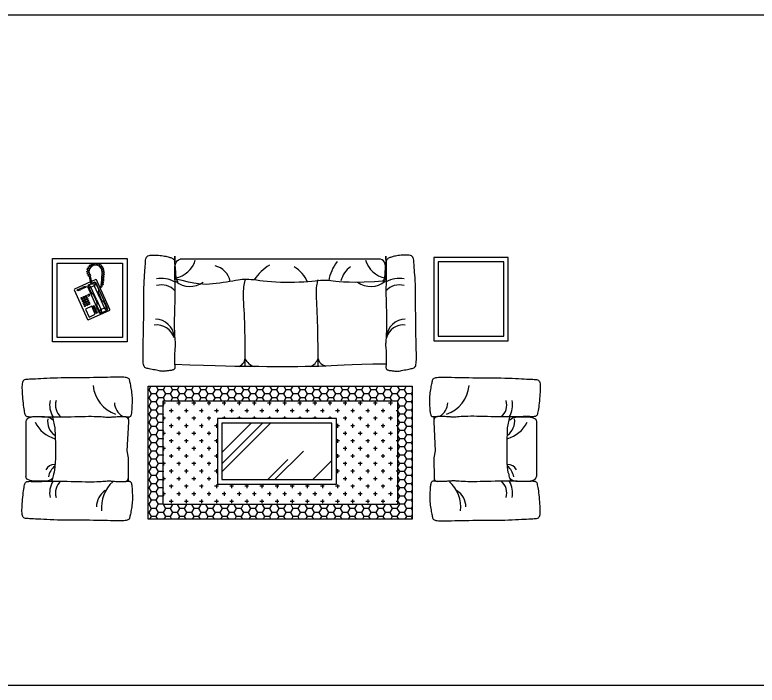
# Model space of a CAD drawing. Header units: millimetres. Extents: x -30782 to 40110, y 35885 to 73818.
# Drawn here: x -16086 to -11101, y 45369 to 49873 of the extents above; entities that cross this region are included whole.
import ezdxf

# ---------------------------------------------------------------- set-up
doc = ezdxf.new("R2010")
doc.units = ezdxf.units.MM
doc.layers.add('www.cad-blocks.net', color=7, linetype='Continuous')

# ---------------------------------------------------------------- blocks, each defined once
blk = doc.blocks.new('A$C4DD51E06')
h = blk.add_hatch()
h.set_pattern_fill('HONEY', color=256, scale=10, style=0)
h.set_pattern_definition([(0, (3756.55, 7803.423), (47.625, 27.4963), [31.75, -63.5]), (120, (3756.55, 7803.423), (-47.62499, 27.49631), [31.75, -63.5]), (60, (3756.55, 7803.423), (6e-06, 54.99261), [-63.5, 31.75])])
h.paths.add_polyline_path([(2633, 1775.1), (859.6, 1775.1), (859.6, 880.2), (2633, 880.2)])
h.paths.add_polyline_path([(2533, 980.2), (959.6, 980.2), (959.6, 1675.1), (2533, 1675.1)], flags=16)
h = blk.add_hatch()
h.set_pattern_fill('CROSS,_O', color=256, scale=8)
h.set_pattern_definition([(0, (3695.71, 7803.423), (50.8, 50.8), [25.4, -76.2]), (90, (3708.41, 7790.723), (-50.8, 50.8), [25.4, -76.2])])
h.paths.add_polyline_path([(2533, 1675.1), (959.6, 1675.1), (959.6, 980.2), (2533, 980.2)])
h.paths.add_polyline_path([(2168.9, 1099), (1368.9, 1099), (1368.9, 1539), (2168.9, 1539)], flags=16)
h.paths.add_polyline_path([(2138.9, 1129), (1398.9, 1129), (1398.9, 1509), (2138.9, 1509)], flags=0)
h = blk.add_hatch()
h.set_pattern_fill('AR-RROOF,_O', color=256, scale=15, angle=45)
h.set_pattern_definition([(45, (3695.7, 7803.42), (323.29, 862.105), [5715, -762, 1905, -381]), (45, (3919.3, 8296.44), (-627.72, 88.905), [1143, -125.73, 2286, -285.75]), (45, (3601.42, 8167.12), (1220.417, 1581.423), [3048, -533.4, 1524, -381])])
h.paths.add_polyline_path([(2138.9, 1509), (1398.9, 1509), (1398.9, 1129), (2138.9, 1129)])
for p, q in [((24.9, 1119.3), (24.9, 1487.2)), ((3456.1, 1119.3), (3456.1, 1487.2)), ((1036.4, 7.6, 905.1), (1036.7, 167.3, 905.1)), ((1036.7, 167.3, 905.1), (1037.2, 151.4, 905.1)), ((1037.2, 151.4, 905.1), (1038.6, 74.5, 905.1)), ((1044.2, 157.4, 905.1), (1040.1, 83.1, 905.1)), ((1050.2, 168.4, 905.1), (1044.2, 157.4, 905.1)), ((1058.4, 177.7, 905.1), (1050.2, 168.4, 905.1)), ((2432.3, 177.7, 905.1), (2440.5, 168.4, 905.1)), ((2440.5, 168.4, 905.1), (2446.5, 157.4, 905.1)), ((2446.5, 157.4, 905.1), (2450.5, 83.1, 905.1)), ((2453.4, 151.4, 905.1), (2452.1, 74.5, 905.1)), ((2454, 167.3, 905.1), (2453.4, 151.4, 905.1)), ((2454.2, 7.6, 905.1), (2454, 167.3, 905.1)), ((1036.4, 55, 905.1), (1036, 39.6, 905.1)), ((1037.7, 69.5, 905.1), (1036.4, 55, 905.1)), ((1040.1, 83.1, 905.1), (1037.7, 69.5, 905.1)), ((1038.6, 74.5, 905.1), (1041.2, 60.7, 905.1)), ((1041.2, 60.7, 905.1), (1045.6, 48.6, 905.1)), ((2449.5, 60.7, 905.1), (2445, 48.6, 905.1)), ((2452.1, 74.5, 905.1), (2449.5, 60.7, 905.1)), ((2450.5, 83.1, 905.1), (2453, 69.5, 905.1)), ((2453, 69.5, 905.1), (2454.3, 55, 905.1)), ((2454.3, 55, 905.1), (2454.7, 39.6, 905.1)), ((1036, 39.6, 905.1), (1036.2, 23.8, 905.1)), ((1036.2, 23.8, 905.1), (1036.4, 7.6, 905.1)), ((1045.6, 48.6, 905.1), (1052.4, 38.7, 905.1)), ((1052.4, 38.7, 905.1), (1061.9, 31.4, 905.1)), ((1061.9, 31.4, 905.1), (1072.6, 27.9, 905.1)), ((1072.6, 27.9, 905.1), (2418.1, 27.9, 905.1)), ((2428.8, 31.4, 905.1), (2418.1, 27.9, 905.1)), ((2438.3, 38.7, 905.1), (2428.8, 31.4, 905.1)), ((2445, 48.6, 905.1), (2438.3, 38.7, 905.1)), ((2454.5, 23.8, 905.1), (2454.2, 7.6, 905.1)), ((2454.7, 39.6, 905.1), (2454.5, 23.8, 905.1))]:
    blk.add_line(p, q)
at = {"linetype": 'ByBlock'}
for p, q in [((3036.2, 434.7, 905.1), (2891.4, 369.6, 905.1)), ((3030.5, 416.5, 905.1), (2988.5, 397.6, 905.1)), ((3054.6, 362.9, 905.1), (3030.5, 416.5, 905.1)), ((3040.4, 433.1, 905.1), (3036.2, 434.7, 905.1)), ((3130.3, 233.3, 905.1), (3040.4, 433.1, 905.1)), ((2891.4, 369.6, 905.1), (2889.9, 365.4, 905.1)), ((2889.9, 365.4, 905.1), (2979.7, 165.6, 905.1)), ((2909.3, 372.4, 905.1), (2905.3, 361.9, 905.1)), ((2905.3, 361.9, 905.1), (2983.5, 188.2, 905.1)), ((2912.9, 372.3, 905.1), (2908.4, 366.8, 905.1)), ((2908.4, 366.8, 905.1), (2909.5, 360.3, 905.1)), ((2952.8, 392, 905.1), (2909.3, 372.4, 905.1)), ((2909.5, 360.3, 905.1), (2928.4, 353.2, 905.1)), ((2909.5, 360.3, 905.1), (2927.1, 321.2, 905.1)), ((2947.6, 387.9, 905.1), (2912.9, 372.3, 905.1)), ((2928.6, 356.7, 905.1), (2912.9, 372.3, 905.1)), ((2928.4, 353.2, 905.1), (2928.6, 356.7, 905.1)), ((2957.7, 288, 905.1), (2928.4, 353.2, 905.1)), ((2928.6, 356.7, 905.1), (2948.8, 365.8, 905.1)), ((2948.8, 365.8, 905.1), (2947.6, 387.9, 905.1)), ((2947.6, 387.9, 905.1), (2954.7, 387.6, 905.1)), ((2951.6, 363.6, 905.1), (2948.8, 365.8, 905.1)), ((2958.8, 382.5, 905.1), (2951.6, 363.6, 905.1)), ((2980.9, 298.4, 905.1), (2951.6, 363.6, 905.1)), ((2961.8, 387.3, 905.1), (2952.8, 392, 905.1)), ((2954.7, 387.6, 905.1), (2958.8, 382.5, 905.1)), ((2958.8, 382.5, 905.1), (2976.3, 343.4, 905.1)), ((3040.6, 212.1, 905.1), (2961.8, 387.3, 905.1)), ((2973.9, 387.5, 905.1), (2985.5, 392.7, 905.1)), ((2975.8, 383.2, 905.1), (2973.9, 387.5, 905.1)), ((2987.4, 388.4, 905.1), (2975.8, 383.2, 905.1)), ((2977.8, 378.8, 905.1), (2989.4, 384.1, 905.1)), ((2979.8, 374.5, 905.1), (2977.8, 378.8, 905.1)), ((2991.3, 379.7, 905.1), (2979.8, 374.5, 905.1)), ((2981.7, 370.2, 905.1), (2993.3, 375.4, 905.1)), ((2983.7, 365.8, 905.1), (2981.7, 370.2, 905.1)), ((2995.2, 371, 905.1), (2983.7, 365.8, 905.1)), ((2985.5, 392.7, 905.1), (2987.4, 388.4, 905.1)), ((2985.6, 361.5, 905.1), (2997.2, 366.7, 905.1)), ((2987.6, 357.1, 905.1), (2985.6, 361.5, 905.1)), ((2999.2, 362.3, 905.1), (2987.6, 357.1, 905.1)), ((2988.5, 397.6, 905.1), (3012.6, 344, 905.1)), ((2989.4, 384.1, 905.1), (2991.3, 379.7, 905.1)), ((2989.5, 352.8, 905.1), (3001.1, 358, 905.1)), ((2991.5, 348.4, 905.1), (2989.5, 352.8, 905.1)), ((3003.1, 353.6, 905.1), (2991.5, 348.4, 905.1)), ((2993.3, 375.4, 905.1), (2995.2, 371, 905.1)), ((2993.4, 344.1, 905.1), (3005, 349.3, 905.1)), ((2997.2, 366.7, 905.1), (2999.2, 362.3, 905.1)), ((3001.1, 358, 905.1), (3003.1, 353.6, 905.1)), ((3005, 349.3, 905.1), (3007, 345, 905.1)), ((3012.6, 344, 905.1), (3054.6, 362.9, 905.1)), ((2927.1, 321.2, 905.1), (2933.3, 315.3, 905.1)), ((2933.3, 315.3, 905.1), (2940.9, 310, 905.1)), ((2940.9, 310, 905.1), (2946.9, 300.5, 905.1)), ((2946.9, 300.5, 905.1), (2953.4, 286.1, 905.1)), ((2976.7, 334.8, 905.1), (2975.6, 325.6, 905.1)), ((2975.6, 325.6, 905.1), (2978.7, 314.9, 905.1)), ((2976.3, 343.4, 905.1), (2976.7, 334.8, 905.1)), ((2978.7, 314.9, 905.1), (2985.2, 300.4, 905.1)), ((2997.6, 272.9, 905.1), (2985.2, 300.4, 905.1)), ((2995.4, 339.8, 905.1), (2993.4, 344.1, 905.1)), ((3007, 345, 905.1), (2995.4, 339.8, 905.1)), ((3032, 331.9, 905.1), (3023.3, 327.9, 905.1)), ((3023.3, 327.9, 905.1), (3027.2, 319.3, 905.1)), ((3027.2, 319.3, 905.1), (3035.9, 323.2, 905.1)), ((3039.2, 315.9, 905.1), (3030.5, 312, 905.1)), ((3030.5, 312, 905.1), (3034.4, 303.3, 905.1)), ((3035.9, 323.2, 905.1), (3032, 331.9, 905.1)), ((3034.4, 303.3, 905.1), (3043.1, 307.2, 905.1)), ((3046.3, 300, 905.1), (3037.6, 296.1, 905.1)), ((3046.5, 338.4, 905.1), (3037.8, 334.5, 905.1)), ((3037.8, 334.5, 905.1), (3041.7, 325.8, 905.1)), ((3043.1, 307.2, 905.1), (3039.2, 315.9, 905.1)), ((3041.7, 325.8, 905.1), (3050.4, 329.7, 905.1)), ((3053.6, 322.4, 905.1), (3045, 318.5, 905.1)), ((3045, 318.5, 905.1), (3048.9, 309.8, 905.1)), ((3050.2, 291.3, 905.1), (3046.3, 300, 905.1)), ((3050.4, 329.7, 905.1), (3046.5, 338.4, 905.1)), ((3048.9, 309.8, 905.1), (3057.6, 313.8, 905.1)), ((3060.8, 306.5, 905.1), (3052.1, 302.6, 905.1)), ((3052.1, 302.6, 905.1), (3056, 293.9, 905.1)), ((3061, 344.9, 905.1), (3052.3, 341, 905.1)), ((3052.3, 341, 905.1), (3056.2, 332.3, 905.1)), ((3057.6, 313.8, 905.1), (3053.6, 322.4, 905.1)), ((3056.2, 332.3, 905.1), (3064.9, 336.2, 905.1)), ((3068.1, 329, 905.1), (3059.4, 325, 905.1)), ((3059.4, 325, 905.1), (3063.3, 316.4, 905.1)), ((3064.7, 297.8, 905.1), (3060.8, 306.5, 905.1)), ((3064.9, 336.2, 905.1), (3061, 344.9, 905.1)), ((3063.3, 316.4, 905.1), (3072, 320.3, 905.1)), ((3075.3, 313, 905.1), (3066.6, 309.1, 905.1)), ((3066.6, 309.1, 905.1), (3070.5, 300.4, 905.1)), ((3072, 320.3, 905.1), (3068.1, 329, 905.1)), ((3070.5, 300.4, 905.1), (3079.2, 304.3, 905.1)), ((3079.2, 304.3, 905.1), (3075.3, 313, 905.1)), ((2965.8, 258.5, 905.1), (2953.4, 286.1, 905.1)), ((2957.7, 288, 905.1), (2992.9, 209.8, 905.1)), ((2968.9, 247.8, 905.1), (2965.8, 258.5, 905.1)), ((2980.9, 298.4, 905.1), (3016.1, 220.2, 905.1)), ((3003.6, 263.4, 905.1), (2997.6, 272.9, 905.1)), ((3011.2, 258.1, 905.1), (3003.6, 263.4, 905.1)), ((3017.4, 252.2, 905.1), (3011.2, 258.1, 905.1)), ((3035, 213.1, 905.1), (3017.4, 252.2, 905.1)), ((3036.1, 276.3, 905.1), (3024.5, 271.1, 905.1)), ((3024.5, 271.1, 905.1), (3028.4, 262.4, 905.1)), ((3028.4, 262.4, 905.1), (3040, 267.6, 905.1)), ((3040, 267.6, 905.1), (3036.1, 276.3, 905.1)), ((3037.6, 296.1, 905.1), (3041.6, 287.4, 905.1)), ((3041.6, 287.4, 905.1), (3050.2, 291.3, 905.1)), ((3053.5, 284.1, 905.1), (3044.8, 280.2, 905.1)), ((3044.8, 280.2, 905.1), (3048.7, 271.5, 905.1)), ((3048.7, 271.5, 905.1), (3057.4, 275.4, 905.1)), ((3057.4, 275.4, 905.1), (3053.5, 284.1, 905.1)), ((3056, 293.9, 905.1), (3064.7, 297.8, 905.1)), ((3068, 290.6, 905.1), (3059.3, 286.7, 905.1)), ((3059.3, 286.7, 905.1), (3063.2, 278, 905.1)), ((3063.2, 278, 905.1), (3071.9, 281.9, 905.1)), ((3071.9, 281.9, 905.1), (3068, 290.6, 905.1)), ((3082.5, 297.1, 905.1), (3073.8, 293.2, 905.1)), ((3073.8, 293.2, 905.1), (3077.7, 284.5, 905.1)), ((3077.7, 284.5, 905.1), (3086.4, 288.4, 905.1)), ((3086.4, 288.4, 905.1), (3082.5, 297.1, 905.1)), ((2935.8, 198.7, 905.1), (2938.7, 201, 905.1)), ((2938.7, 201, 905.1), (2943.8, 203.7, 905.1)), ((2943.8, 203.7, 905.1), (2945.4, 211.1, 905.1)), ((2947, 200.5, 905.1), (2944.1, 199.2, 905.1)), ((2945.4, 211.1, 905.1), (2948, 214.7, 905.1)), ((2948, 203.1, 905.1), (2947, 200.5, 905.1)), ((2948, 214.7, 905.1), (2955.6, 219.2, 905.1)), ((2950.6, 207.4, 905.1), (2948, 203.1, 905.1)), ((2952.7, 211.2, 905.1), (2950.6, 207.4, 905.1)), ((2957.6, 214.8, 905.1), (2952.7, 211.2, 905.1)), ((2967.8, 238.6, 905.1), (2968.9, 247.8, 905.1)), ((2968.1, 230, 905.1), (2967.8, 238.6, 905.1)), ((2985.7, 190.9, 905.1), (2968.1, 230, 905.1)), ((2985.7, 190.9, 905.1), (2992.9, 209.8, 905.1)), ((2992.9, 209.8, 905.1), (2995.6, 207.6, 905.1)), ((2995.6, 207.6, 905.1), (3015.9, 216.7, 905.1)), ((2995.6, 207.6, 905.1), (2996.9, 185.5, 905.1)), ((3031.6, 201.1, 905.1), (3015.6, 193.9, 905.1)), ((3016.1, 220.2, 905.1), (3015.9, 216.7, 905.1)), ((3015.9, 216.7, 905.1), (3031.6, 201.1, 905.1)), ((3035, 213.1, 905.1), (3016.1, 220.2, 905.1)), ((3016.3, 192.5, 905.1), (3036.6, 201.6, 905.1)), ((3020.2, 180.3, 905.1), (3128.7, 229.1, 905.1)), ((3031.6, 201.1, 905.1), (3036.1, 206.6, 905.1)), ((3036.1, 206.6, 905.1), (3035, 213.1, 905.1)), ((3036.6, 201.6, 905.1), (3040.6, 212.1, 905.1)), ((3050.7, 216.7, 905.1), (3065.2, 223.2, 905.1)), ((3054.6, 208, 905.1), (3050.7, 216.7, 905.1)), ((3069.1, 214.5, 905.1), (3054.6, 208, 905.1)), ((3065.2, 223.2, 905.1), (3069.1, 214.5, 905.1)), ((3071, 225.8, 905.1), (3085.5, 232.3, 905.1)), ((3074.9, 217.1, 905.1), (3071, 225.8, 905.1)), ((3089.4, 223.6, 905.1), (3074.9, 217.1, 905.1)), ((3085.5, 232.3, 905.1), (3089.4, 223.6, 905.1)), ((3091.3, 234.9, 905.1), (3105.7, 241.4, 905.1)), ((3095.2, 226.2, 905.1), (3091.3, 234.9, 905.1)), ((3109.7, 232.7, 905.1), (3095.2, 226.2, 905.1)), ((3105.7, 241.4, 905.1), (3109.7, 232.7, 905.1)), ((3128.7, 229.1, 905.1), (3130.3, 233.3, 905.1)), ((2932.2, 144.9, 905.1), (2932.7, 152.5, 905.1)), ((2932.7, 152.5, 905.1), (2941.8, 153.4, 905.1)), ((2933.5, 165.5, 905.1), (2943, 165.6, 905.1)), ((2933.5, 157.8, 905.1), (2933.5, 165.5, 905.1)), ((2941.8, 153.4, 905.1), (2933.5, 157.8, 905.1)), ((2933.8, 169.5, 905.1), (2934, 175.3, 905.1)), ((2943, 165.6, 905.1), (2933.8, 169.5, 905.1)), ((2934, 175.3, 905.1), (2943.7, 176.5, 905.1)), ((2935.2, 182.9, 905.1), (2935.6, 188.3, 905.1)), ((2943.7, 176.5, 905.1), (2935.2, 182.9, 905.1)), ((2935.6, 188.3, 905.1), (2944.2, 189.4, 905.1)), ((2936.1, 194.9, 905.1), (2935.8, 198.7, 905.1)), ((2944.2, 189.4, 905.1), (2936.1, 194.9, 905.1)), ((2944.6, 151.8, 905.1), (2942.8, 150.3, 905.1)), ((2942.8, 150.3, 905.1), (2944.7, 148.4, 905.1)), ((2944.1, 199.2, 905.1), (2948.9, 197.8, 905.1)), ((2945.3, 166.6, 905.1), (2944.6, 151.8, 905.1)), ((2947.6, 186.7, 905.1), (2945.3, 166.6, 905.1)), ((2948.9, 197.8, 905.1), (2947.6, 186.7, 905.1)), ((2979.7, 165.6, 905.1), (2983.9, 164, 905.1)), ((2983.5, 188.2, 905.1), (2994.6, 182.8, 905.1)), ((2983.9, 164, 905.1), (3015.1, 178, 905.1)), ((2989.8, 185.8, 905.1), (2985.7, 190.9, 905.1)), ((2996.9, 185.5, 905.1), (2989.8, 185.8, 905.1)), ((2994.6, 182.8, 905.1), (3011.6, 190.4, 905.1)), ((3011, 191.9, 905.1), (2996.9, 185.5, 905.1)), ((3009.4, 196.4, 905.1), (3013.7, 198.3, 905.1)), ((3013.8, 184.4, 905.1), (3009.4, 196.4, 905.1)), ((3013.7, 198.3, 905.1), (3019.2, 185.7, 905.1)), ((3015.9, 174.1, 905.1), (3013.8, 184.4, 905.1)), ((3018.6, 158.7, 905.1), (3015.9, 174.1, 905.1)), ((3020.9, 151.3, 905.1), (3018.6, 158.7, 905.1)), ((3019.2, 185.7, 905.1), (3022.2, 169.5, 905.1)), ((3024.6, 143.8, 905.1), (3020.9, 151.3, 905.1)), ((3022.2, 169.5, 905.1), (3024.9, 154.1, 905.1)), ((3024.9, 154.1, 905.1), (3028.6, 146.6, 905.1)), ((2929.7, 122.2, 905.1), (2938.9, 125.3, 905.1)), ((2931, 112.3, 905.1), (2929.7, 122.2, 905.1)), ((2929.8, 131.4, 905.1), (2930.9, 137.6, 905.1)), ((2938.9, 125.3, 905.1), (2929.8, 131.4, 905.1)), ((2930.9, 137.6, 905.1), (2940.2, 138.9, 905.1)), ((2941, 112.9, 905.1), (2931, 112.3, 905.1)), ((2931.5, 108.9, 905.1), (2941, 112.9, 905.1)), ((2932.4, 101.3, 905.1), (2931.5, 108.9, 905.1)), ((2940.2, 138.9, 905.1), (2932.2, 144.9, 905.1)), ((2941.2, 98.2, 905.1), (2932.4, 101.3, 905.1)), ((2944.7, 148.4, 905.1), (2943, 127.2, 905.1)), ((2943, 127.2, 905.1), (2945.7, 95.3, 905.1)), ((3021.1, 137.6, 905.1), (3024.6, 143.8, 905.1)), ((3025.3, 131.4, 905.1), (3021.1, 137.6, 905.1)), ((3032.1, 112.3, 905.1), (3025.3, 131.4, 905.1)), ((3027.3, 93.2, 905.1), (3032.1, 112.3, 905.1)), ((3028.6, 146.6, 905.1), (3028.5, 144.5, 905.1)), ((3028.5, 144.5, 905.1), (3033.2, 142.7, 905.1)), ((3037, 135.9, 905.1), (3029.1, 130.7, 905.1)), ((3029.1, 130.7, 905.1), (3039.6, 129.4, 905.1)), ((3033.2, 142.7, 905.1), (3037, 135.9, 905.1)), ((3042.6, 121.2, 905.1), (3033.6, 116.1, 905.1)), ((3033.6, 116.1, 905.1), (3044.7, 113.3, 905.1)), ((3043.9, 104.9, 905.1), (3034.3, 102.7, 905.1)), ((3034.3, 102.7, 905.1), (3042.1, 96.3, 905.1)), ((3039.6, 129.4, 905.1), (3042.6, 121.2, 905.1)), ((3044.7, 113.3, 905.1), (3043.9, 104.9, 905.1)), ((2933.3, 94.6, 905.1), (2941.2, 98.2, 905.1)), ((2935.2, 86.6, 905.1), (2933.3, 94.6, 905.1)), ((2945.4, 88.1, 905.1), (2935.2, 86.6, 905.1)), ((2939.8, 80.2, 905.1), (2945.4, 88.1, 905.1)), ((2943.6, 74.9, 905.1), (2939.8, 80.2, 905.1)), ((2952.5, 79.3, 905.1), (2943.6, 74.9, 905.1)), ((2945.7, 95.3, 905.1), (2959.7, 75.1, 905.1)), ((2949.1, 68.2, 905.1), (2952.5, 79.3, 905.1)), ((2954.1, 63.4, 905.1), (2949.1, 68.2, 905.1)), ((2961.4, 69.9, 905.1), (2954.1, 63.4, 905.1)), ((2959.7, 75.1, 905.1), (2978.3, 68.3, 905.1)), ((2960.8, 60.1, 905.1), (2961.4, 69.9, 905.1)), ((2966.2, 58.3, 905.1), (2960.8, 60.1, 905.1)), ((2972.8, 65.5, 905.1), (2966.2, 58.3, 905.1)), ((2972.9, 56, 905.1), (2972.8, 65.5, 905.1)), ((2979.4, 54, 905.1), (2972.9, 56, 905.1)), ((2978.3, 68.3, 905.1), (2998.6, 68.6, 905.1)), ((2982.1, 64.4, 905.1), (2979.4, 54, 905.1)), ((2985.2, 55.2, 905.1), (2982.1, 64.4, 905.1)), ((2991, 55, 905.1), (2985.2, 55.2, 905.1)), ((2995.1, 63.9, 905.1), (2991, 55, 905.1)), ((2998.9, 56.1, 905.1), (2995.1, 63.9, 905.1)), ((2998.6, 68.6, 905.1), (3015.5, 78, 905.1)), ((3005.1, 57.1, 905.1), (2998.9, 56.1, 905.1)), ((3004.1, 68, 905.1), (3005.1, 57.1, 905.1)), ((3010, 60.4, 905.1), (3004.1, 68, 905.1)), ((3014.7, 63.2, 905.1), (3010, 60.4, 905.1)), ((3014.7, 72.7, 905.1), (3014.7, 63.2, 905.1)), ((3022.1, 66.5, 905.1), (3014.7, 72.7, 905.1)), ((3015.5, 78, 905.1), (3027.3, 93.2, 905.1)), ((3027.4, 71, 905.1), (3022.1, 66.5, 905.1)), ((3022.2, 80.3, 905.1), (3027.4, 71, 905.1)), ((3031.9, 77.6, 905.1), (3022.2, 80.3, 905.1)), ((3031.1, 91, 905.1), (3035.8, 83.6, 905.1)), ((3040.1, 89.1, 905.1), (3031.1, 91, 905.1)), ((3035.8, 83.6, 905.1), (3031.9, 77.6, 905.1)), ((3042.1, 96.3, 905.1), (3040.1, 89.1, 905.1))]:
    blk.add_line(p, q, dxfattribs=at)
for points in [[(675.5, 1521.4), (683.2, 1521.2), (690.2, 1520.9), (696.5, 1520.5), (702.2, 1520.1), (707.3, 1519.8), (711.8, 1519.6), (715.8, 1519.4), (719.3, 1519.5), (722.3, 1519.8), (725, 1520.5), (727.3, 1521.5), (729.3, 1522.9), (731, 1524.9), (732.4, 1527.5), (733.7, 1530.7), (734.8, 1534.7), (735.9, 1539.5), (736.8, 1545), (737.6, 1551.2), (738.4, 1558), (739.1, 1565.4), (739.7, 1573.3), (740.2, 1581.7), (740.7, 1590.4), (741.1, 1599.4), (741.5, 1608.7), (741.7, 1618.3), (741.8, 1628.2), (741.7, 1638.3), (741.3, 1648.6), (740.7, 1659.1), (739.8, 1669.7), (738.6, 1680.6), (737.1, 1691.4), (735.4, 1702.1), (733.6, 1712.5), (731.8, 1722.5), (730, 1731.9), (728.3, 1740.7), (726.8, 1748.5), (725.4, 1755.4), (724.2, 1761.4), (722.8, 1766.5), (721.1, 1770.8), (718.8, 1774.4), (715.8, 1777.4), (711.9, 1779.8), (706.8, 1781.7), (700.4, 1783.2), (692.7, 1784.3), (683.5, 1785.1), (672.8, 1785.6), (660.6, 1785.9), (646.7, 1785.9), (631.3, 1785.7), (614.1, 1785.4), (595.2, 1785), (574.7, 1784.6), (552.8, 1784.1), (529.5, 1783.6), (505.2, 1783), (479.9, 1782.6), (453.8, 1782.1), (427.1, 1781.8), (399.9, 1781.6), (372.4, 1781.4), (344.8, 1781.3), (317.4, 1781.2), (290.3, 1781), (263.8, 1780.7), (238.1, 1780.3), (213.3, 1779.7), (189.7, 1778.8), (167.4, 1777.8), (146.3, 1776.8), (126.7, 1775.6), (108.4, 1774.5), (91.7, 1773.5), (76.5, 1772.6), (63, 1771.9), (51, 1771.4), (40.7, 1770.9), (31.8, 1770.3), (24.3, 1769.3), (18, 1767.6), (12.8, 1765), (8.7, 1761.4), (5.5, 1756.4), (3.1, 1750), (1.5, 1742.2), (0.5, 1733), (0, 1722.7), (0, 1711.2), (0.4, 1698.8), (1.2, 1685.5), (2.1, 1671.5), (3.2, 1656.9), (4.5, 1641.9), (5.8, 1626.9), (7.3, 1612.1), (8.8, 1597.9), (10.5, 1584.5), (12.1, 1572.2), (13.9, 1561.3), (15.6, 1552), (17.5, 1544.4), (19.4, 1538.1), (21.5, 1533), (23.9, 1529.1), (26.5, 1526.1), (29.4, 1523.9), (32.7, 1522.4), (36.4, 1521.3), (40.8, 1520.7), (46.2, 1520.4), (52.8, 1520.3), (60.9, 1520.4), (70.9, 1520.6), (82.9, 1520.8), (97.2, 1520.8), (114.1, 1520.8), (133.3, 1520.6), (154.5, 1520.3), (177.2, 1520), (201.3, 1519.7), (226.3, 1519.5), (252, 1519.5), (277.9, 1519.6), (303.7, 1519.9), (329.4, 1520.4), (354.6, 1521), (379.1, 1521.6), (402.8, 1522.2), (425.5, 1522.7), (447, 1523), (467.1, 1523), (485.7, 1522.7), (502.6, 1522.2), (518, 1521.5), (531.9, 1520.7), (544.1, 1519.9), (554.8, 1519.1), (564, 1518.3), (571.7, 1517.8), (577.8, 1517.5), (582.9, 1517.3), (587.1, 1517.4), (590.8, 1517.6), (594.4, 1517.9), (598.3, 1518.3), (602.7, 1518.7), (608.1, 1519.2), (614.7, 1519.7), (622.4, 1520.1), (630.8, 1520.6), (639.7, 1520.9), (648.9, 1521.2), (658.1, 1521.4), (667, 1521.5)], [(2805.5, 1521.4), (2797.8, 1521.2), (2790.8, 1520.9), (2784.5, 1520.5), (2778.8, 1520.1), (2773.7, 1519.8), (2769.2, 1519.6), (2765.2, 1519.4), (2761.7, 1519.5), (2758.7, 1519.8), (2756, 1520.5), (2753.7, 1521.5), (2751.7, 1522.9), (2750, 1524.9), (2748.6, 1527.5), (2747.3, 1530.7), (2746.2, 1534.7), (2745.1, 1539.5), (2744.2, 1545), (2743.4, 1551.2), (2742.6, 1558), (2741.9, 1565.4), (2741.3, 1573.3), (2740.8, 1581.7), (2740.3, 1590.4), (2739.9, 1599.4), (2739.5, 1608.7), (2739.3, 1618.3), (2739.2, 1628.2), (2739.3, 1638.3), (2739.7, 1648.6), (2740.3, 1659.1), (2741.2, 1669.7), (2742.4, 1680.6), (2743.9, 1691.4), (2745.6, 1702.1), (2747.4, 1712.5), (2749.2, 1722.5), (2751, 1731.9), (2752.7, 1740.7), (2754.2, 1748.5), (2755.6, 1755.4), (2756.8, 1761.4), (2758.2, 1766.5), (2759.9, 1770.8), (2762.2, 1774.4), (2765.2, 1777.4), (2769.1, 1779.8), (2774.2, 1781.7), (2780.6, 1783.2), (2788.3, 1784.3), (2797.5, 1785.1), (2808.2, 1785.6), (2820.4, 1785.9), (2834.3, 1785.9), (2849.7, 1785.7), (2866.9, 1785.4), (2885.8, 1785), (2906.3, 1784.6), (2928.2, 1784.1), (2951.5, 1783.6), (2975.8, 1783), (3001.1, 1782.6), (3027.2, 1782.1), (3053.9, 1781.8), (3081.1, 1781.6), (3108.6, 1781.4), (3136.2, 1781.3), (3163.6, 1781.2), (3190.7, 1781), (3217.2, 1780.7), (3242.9, 1780.3), (3267.7, 1779.7), (3291.3, 1778.8), (3313.6, 1777.8), (3334.7, 1776.8), (3354.3, 1775.6), (3372.6, 1774.5), (3389.3, 1773.5), (3404.5, 1772.6), (3418, 1771.9), (3430, 1771.4), (3440.3, 1770.9), (3449.2, 1770.3), (3456.7, 1769.3), (3463, 1767.6), (3468.2, 1765), (3472.3, 1761.4), (3475.5, 1756.4), (3477.9, 1750), (3479.5, 1742.2), (3480.5, 1733), (3481, 1722.7), (3481, 1711.2), (3480.6, 1698.8), (3479.8, 1685.5), (3478.9, 1671.5), (3477.8, 1656.9), (3476.5, 1641.9), (3475.2, 1626.9), (3473.7, 1612.1), (3472.2, 1597.9), (3470.5, 1584.5), (3468.9, 1572.2), (3467.1, 1561.3), (3465.4, 1552), (3463.5, 1544.4), (3461.6, 1538.1), (3459.5, 1533), (3457.1, 1529.1), (3454.5, 1526.1), (3451.6, 1523.9), (3448.3, 1522.4), (3444.6, 1521.3), (3440.2, 1520.7), (3434.8, 1520.4), (3428.2, 1520.3), (3420.1, 1520.4), (3410.1, 1520.6), (3398.1, 1520.8), (3383.8, 1520.8), (3366.9, 1520.8), (3347.7, 1520.6), (3326.5, 1520.3), (3303.8, 1520), (3279.7, 1519.7), (3254.7, 1519.5), (3229, 1519.5), (3203.1, 1519.6), (3177.3, 1519.9), (3151.6, 1520.4), (3126.4, 1521), (3101.9, 1521.6), (3078.2, 1522.2), (3055.5, 1522.7), (3034, 1523), (3013.9, 1523), (2995.3, 1522.7), (2978.4, 1522.2), (2963, 1521.5), (2949.1, 1520.7), (2936.9, 1519.9), (2926.2, 1519.1), (2917, 1518.3), (2909.3, 1517.8), (2903.2, 1517.5), (2898.1, 1517.3), (2893.9, 1517.4), (2890.2, 1517.6), (2886.6, 1517.9), (2882.7, 1518.3), (2878.3, 1518.7), (2872.9, 1519.2), (2866.3, 1519.7), (2858.6, 1520.1), (2850.2, 1520.6), (2841.3, 1520.9), (2832.1, 1521.2), (2822.9, 1521.4), (2814, 1521.5)], [(675.5, 1085), (683.2, 1085.2), (690.2, 1085.5), (696.5, 1085.9), (702.2, 1086.3), (707.3, 1086.6), (711.8, 1086.9), (715.8, 1087), (719.3, 1086.9), (722.3, 1086.6), (725, 1086), (727.3, 1085), (729.3, 1083.5), (731, 1081.5), (732.4, 1079), (733.7, 1075.7), (734.8, 1071.7), (735.9, 1067), (736.8, 1061.4), (737.6, 1055.2), (738.4, 1048.4), (739.1, 1041), (739.7, 1033.1), (740.2, 1024.8), (740.7, 1016), (741.1, 1007), (741.5, 997.7), (741.7, 988.1), (741.8, 978.2), (741.7, 968.2), (741.3, 957.9), (740.7, 947.4), (739.8, 936.7), (738.6, 925.9), (737.1, 915), (735.4, 904.3), (733.6, 893.9), (731.8, 883.9), (730, 874.5), (728.3, 865.8), (726.8, 857.9), (725.4, 851), (724.2, 845), (722.8, 839.9), (721.1, 835.6), (718.8, 832), (715.8, 829), (711.9, 826.6), (706.8, 824.7), (700.4, 823.2), (692.7, 822), (683.5, 821.2), (672.8, 820.7), (660.6, 820.5), (646.7, 820.5), (631.3, 820.6), (614.1, 820.9), (595.2, 821.3), (574.7, 821.8), (552.8, 822.3), (529.5, 822.8), (505.2, 823.3), (479.9, 823.8), (453.8, 824.2), (427.1, 824.5), (399.9, 824.8), (372.4, 824.9), (344.8, 825.1), (317.4, 825.2), (290.3, 825.4), (263.8, 825.7), (238.1, 826.1), (213.3, 826.7), (189.7, 827.6), (167.4, 828.6), (146.3, 829.7), (126.7, 830.8), (108.4, 831.9), (91.7, 832.9), (76.5, 833.8), (63, 834.5), (51, 835), (40.7, 835.5), (31.8, 836.1), (24.3, 837.2), (18, 838.9), (12.8, 841.4), (8.7, 845), (5.5, 850), (3.1, 856.4), (1.5, 864.3), (0.5, 873.4), (0, 883.8), (0, 895.2), (0.4, 907.6), (1.2, 920.9), (2.1, 934.9), (3.2, 949.5), (4.5, 964.5), (5.8, 979.5), (7.3, 994.3), (8.8, 1008.5), (10.5, 1022), (12.1, 1034.3), (13.9, 1045.1), (15.6, 1054.4), (17.5, 1062.1), (19.4, 1068.4), (21.5, 1073.4), (23.9, 1077.3), (26.5, 1080.3), (29.4, 1082.5), (32.7, 1084), (36.4, 1085.1), (40.8, 1085.7), (46.2, 1086), (52.8, 1086.1), (60.9, 1086), (70.9, 1085.8), (82.9, 1085.7), (97.2, 1085.6), (114.1, 1085.7), (133.3, 1085.9), (154.5, 1086.1), (177.2, 1086.4), (201.3, 1086.7), (226.3, 1086.9), (252, 1086.9), (277.9, 1086.8), (303.7, 1086.5), (329.4, 1086), (354.6, 1085.4), (379.1, 1084.8), (402.8, 1084.2), (425.5, 1083.7), (447, 1083.5), (467.1, 1083.4), (485.7, 1083.7), (502.6, 1084.2), (518, 1084.9), (531.9, 1085.7), (544.1, 1086.5), (554.8, 1087.4), (564, 1088.1), (571.7, 1088.6), (577.8, 1089), (582.9, 1089.1), (587.1, 1089), (590.8, 1088.8), (594.4, 1088.5), (598.3, 1088.1), (602.7, 1087.7), (608.1, 1087.2), (614.7, 1086.7), (622.4, 1086.3), (630.8, 1085.9), (639.7, 1085.5), (648.9, 1085.2), (658.1, 1085), (667, 1085)], [(2805.5, 1085), (2797.8, 1085.2), (2790.8, 1085.5), (2784.5, 1085.9), (2778.8, 1086.3), (2773.7, 1086.6), (2769.2, 1086.9), (2765.2, 1087), (2761.7, 1086.9), (2758.7, 1086.6), (2756, 1086), (2753.7, 1085), (2751.7, 1083.5), (2750, 1081.5), (2748.6, 1079), (2747.3, 1075.7), (2746.2, 1071.7), (2745.1, 1067), (2744.2, 1061.4), (2743.4, 1055.2), (2742.6, 1048.4), (2741.9, 1041), (2741.3, 1033.1), (2740.8, 1024.8), (2740.3, 1016), (2739.9, 1007), (2739.5, 997.7), (2739.3, 988.1), (2739.2, 978.2), (2739.3, 968.2), (2739.7, 957.9), (2740.3, 947.4), (2741.2, 936.7), (2742.4, 925.9), (2743.9, 915), (2745.6, 904.3), (2747.4, 893.9), (2749.2, 883.9), (2751, 874.5), (2752.7, 865.8), (2754.2, 857.9), (2755.6, 851), (2756.8, 845), (2758.2, 839.9), (2759.9, 835.6), (2762.2, 832), (2765.2, 829), (2769.1, 826.6), (2774.2, 824.7), (2780.6, 823.2), (2788.3, 822), (2797.5, 821.2), (2808.2, 820.7), (2820.4, 820.5), (2834.3, 820.5), (2849.7, 820.6), (2866.9, 820.9), (2885.8, 821.3), (2906.3, 821.8), (2928.2, 822.3), (2951.5, 822.8), (2975.8, 823.3), (3001.1, 823.8), (3027.2, 824.2), (3053.9, 824.5), (3081.1, 824.8), (3108.6, 824.9), (3136.2, 825.1), (3163.6, 825.2), (3190.7, 825.4), (3217.2, 825.7), (3242.9, 826.1), (3267.7, 826.7), (3291.3, 827.6), (3313.6, 828.6), (3334.7, 829.7), (3354.3, 830.8), (3372.6, 831.9), (3389.3, 832.9), (3404.5, 833.8), (3418, 834.5), (3430, 835), (3440.3, 835.5), (3449.2, 836.1), (3456.7, 837.2), (3463, 838.9), (3468.2, 841.4), (3472.3, 845), (3475.5, 850), (3477.9, 856.4), (3479.5, 864.3), (3480.5, 873.4), (3481, 883.8), (3481, 895.2), (3480.6, 907.6), (3479.8, 920.9), (3478.9, 934.9), (3477.8, 949.5), (3476.5, 964.5), (3475.2, 979.5), (3473.7, 994.3), (3472.2, 1008.5), (3470.5, 1022), (3468.9, 1034.3), (3467.1, 1045.1), (3465.4, 1054.4), (3463.5, 1062.1), (3461.6, 1068.4), (3459.5, 1073.4), (3457.1, 1077.3), (3454.5, 1080.3), (3451.6, 1082.5), (3448.3, 1084), (3444.6, 1085.1), (3440.2, 1085.7), (3434.8, 1086), (3428.2, 1086.1), (3420.1, 1086), (3410.1, 1085.8), (3398.1, 1085.7), (3383.8, 1085.6), (3366.9, 1085.7), (3347.7, 1085.9), (3326.5, 1086.1), (3303.8, 1086.4), (3279.7, 1086.7), (3254.7, 1086.9), (3229, 1086.9), (3203.1, 1086.8), (3177.3, 1086.5), (3151.6, 1086), (3126.4, 1085.4), (3101.9, 1084.8), (3078.2, 1084.2), (3055.5, 1083.7), (3034, 1083.5), (3013.9, 1083.4), (2995.3, 1083.7), (2978.4, 1084.2), (2963, 1084.9), (2949.1, 1085.7), (2936.9, 1086.5), (2926.2, 1087.4), (2917, 1088.1), (2909.3, 1088.6), (2903.2, 1089), (2898.1, 1089.1), (2893.9, 1089), (2890.2, 1088.8), (2886.6, 1088.5), (2882.7, 1088.1), (2878.3, 1087.7), (2872.9, 1087.2), (2866.3, 1086.7), (2858.6, 1086.3), (2850.2, 1085.9), (2841.3, 1085.5), (2832.1, 1085.2), (2822.9, 1085), (2814, 1085)], [(1034.1, 706.8), (1034.3, 715.5), (1034.7, 723.4), (1035.1, 730.5), (1035.5, 736.8), (1035.9, 742.5), (1036.2, 747.6), (1036.3, 752.1), (1036.2, 756), (1035.9, 759.4), (1035.2, 762.4), (1034, 765), (1032.4, 767.2), (1030.2, 769.1), (1027.3, 770.8), (1023.6, 772.2), (1019.2, 773.5), (1013.8, 774.7), (1007.9, 775.7), (1001.5, 776.6), (994.9, 777.5), (988.5, 778.2), (982.4, 778.9), (977, 779.5), (972.5, 780.1), (968.9, 780.6), (966.2, 781), (963.9, 781.2), (961.7, 781.3), (959.2, 781.2), (956.1, 780.8), (952.1, 780.1), (946.7, 779.1), (939.8, 777.7), (931.6, 776), (922.4, 774.2), (912.5, 772.1), (902.4, 770.1), (892.4, 768), (882.8, 766.1), (874, 764.4), (866.3, 762.9), (859.6, 761.5), (853.9, 760), (849, 758), (844.9, 755.5), (841.6, 752.1), (838.9, 747.7), (836.7, 742), (835, 734.8), (833.8, 726.1), (832.9, 715.8), (832.3, 703.8), (832, 690), (832, 674.5), (832.2, 657.1), (832.5, 637.8), (832.9, 616.6), (833.4, 593.5), (834, 568.9), (834.6, 542.8), (835.2, 515.5), (835.7, 487), (836.2, 457.7), (836.6, 427.7), (836.8, 397.1), (837, 366.3), (837.1, 335.7), (837.3, 305.5), (837.5, 276.1), (837.9, 247.9), (838.3, 221.1), (839, 196.2), (840, 173.3), (841.1, 152.4), (842.3, 133.5), (843.6, 116.2), (844.8, 100.6), (846, 86.4), (847, 73.6), (847.8, 62), (848.3, 51.5), (848.9, 42.1), (849.6, 33.6), (850.8, 26.2), (852.6, 19.8), (855.5, 14.3), (859.6, 9.8), (865.1, 6.2), (872.3, 3.5), (880.9, 1.7), (890.6, 0.5), (901.1, 0), (912.1, 0), (923.2, 0.5), (934.2, 1.3), (944.7, 2.4), (954.5, 3.6), (963.6, 5), (972, 6.6), (979.7, 8.2), (986.9, 9.9), (993.5, 11.8), (999.5, 13.6), (1005.1, 15.6), (1010.3, 17.5), (1015, 19.6), (1019.2, 21.8), (1023, 24.2), (1026.3, 26.8), (1029, 29.8), (1031.3, 33.1), (1033, 36.7), (1034.2, 40.9), (1034.9, 45.7), (1035.2, 51.4), (1035.3, 58.2), (1035.2, 66.3), (1035, 76), (1034.8, 87.3), (1034.7, 100.5), (1034.8, 115.9), (1035, 133.2), (1035.4, 152.3), (1035.7, 173), (1036, 195.2), (1036.2, 218.7), (1036.3, 243.2), (1036.1, 268.7), (1035.7, 294.9), (1035.2, 321.5), (1034.5, 348.3), (1033.8, 374.8), (1033.2, 400.9), (1032.7, 426.1), (1032.3, 450.1), (1032.3, 472.7), (1032.6, 493.5), (1033.2, 512.6), (1034, 529.9), (1034.9, 545.4), (1035.8, 559.2), (1036.7, 571.2), (1037.5, 581.5), (1038.2, 590.1), (1038.5, 597.1), (1038.7, 602.7), (1038.6, 607.4), (1038.4, 611.6), (1038.1, 615.7), (1037.6, 620.1), (1037.1, 625.1), (1036.6, 631.1), (1036, 638.5), (1035.5, 647.1), (1035, 656.5), (1034.6, 666.6), (1034.3, 676.9), (1034.1, 687.3), (1034, 697.3)], [(2456.6, 706.8), (2456.3, 715.5), (2456, 723.4), (2455.6, 730.5), (2455.1, 736.8), (2454.8, 742.5), (2454.5, 747.6), (2454.4, 752.1), (2454.5, 756), (2454.8, 759.4), (2455.5, 762.4), (2456.6, 765), (2458.3, 767.2), (2460.5, 769.1), (2463.4, 770.8), (2467, 772.2), (2471.5, 773.5), (2476.8, 774.7), (2482.8, 775.7), (2489.3, 776.6), (2496, 777.5), (2502.6, 778.2), (2508.9, 778.9), (2514.7, 779.5), (2519.8, 780.1), (2524, 780.6), (2527.5, 781), (2530.6, 781.2), (2533.7, 781.3), (2537.1, 781.2), (2541, 780.8), (2545.9, 780.1), (2551.9, 779.1), (2559.3, 777.7), (2568, 776), (2577.5, 774.2), (2587.5, 772.1), (2597.7, 770.1), (2607.7, 768), (2617.3, 766.1), (2626.2, 764.4), (2633.9, 762.9), (2640.6, 761.5), (2646.3, 760), (2651.2, 758), (2655.2, 755.5), (2658.6, 752.1), (2661.3, 747.7), (2663.5, 742), (2665.1, 734.8), (2666.4, 726.1), (2667.3, 715.8), (2667.9, 703.8), (2668.1, 690), (2668.1, 674.5), (2668, 657.1), (2667.6, 637.8), (2667.2, 616.6), (2666.7, 593.5), (2666.1, 568.9), (2665.5, 542.8), (2664.9, 515.5), (2664.4, 487), (2663.9, 457.7), (2663.6, 427.7), (2663.3, 397.1), (2663.1, 366.3), (2663, 335.7), (2662.8, 305.5), (2662.6, 276.1), (2662.3, 247.9), (2661.8, 221.1), (2661.1, 196.2), (2660.2, 173.3), (2659.1, 152.4), (2657.9, 133.5), (2656.6, 116.2), (2655.4, 100.6), (2654.2, 86.4), (2653.2, 73.6), (2652.4, 62), (2651.8, 51.5), (2651.3, 42.1), (2650.6, 33.6), (2649.4, 26.2), (2647.5, 19.8), (2644.7, 14.3), (2640.6, 9.8), (2635, 6.2), (2627.9, 3.5), (2619.2, 1.7), (2609.5, 0.5), (2598.9, 0), (2587.7, 0), (2576.3, 0.5), (2564.9, 1.3), (2553.9, 2.4), (2543.4, 3.6), (2533.6, 5), (2524.3, 6.6), (2515.7, 8.2), (2507.7, 9.9), (2500.2, 11.8), (2493.4, 13.6), (2487.1, 15.6), (2481.4, 17.5), (2476.3, 19.6), (2471.8, 21.8), (2467.9, 24.2), (2464.5, 26.8), (2461.7, 29.8), (2459.4, 33.1), (2457.7, 36.7), (2456.5, 40.9), (2455.8, 45.7), (2455.5, 51.4), (2455.4, 58.2), (2455.5, 66.3), (2455.7, 76), (2455.9, 87.3), (2455.9, 100.5), (2455.9, 115.9), (2455.6, 133.2), (2455.3, 152.3), (2455, 173), (2454.7, 195.2), (2454.5, 218.7), (2454.4, 243.2), (2454.6, 268.7), (2454.9, 294.9), (2455.5, 321.5), (2456.2, 348.3), (2456.9, 374.8), (2457.5, 400.9), (2458, 426.1), (2458.3, 450.1), (2458.4, 472.7), (2458.1, 493.5), (2457.5, 512.6), (2456.7, 529.9), (2455.8, 545.4), (2454.9, 559.2), (2454, 571.2), (2453.1, 581.5), (2452.5, 590.1), (2452.1, 597.1), (2452, 602.7), (2452.1, 607.4), (2452.3, 611.6), (2452.6, 615.7), (2453.1, 620.1), (2453.6, 625.1), (2454.1, 631.1), (2454.7, 638.5), (2455.2, 647.1), (2455.6, 656.5), (2456, 666.6), (2456.4, 676.9), (2456.6, 687.3), (2456.6, 697.3)]]:
    blk.add_lwpolyline(points, close=True)
at = {"elevation": 905.1}
for points in [[(859.6, 1775.1), (2633, 1775.1), (2633, 880.2), (859.6, 880.2)], [(959.6, 1675.1), (2533, 1675.1), (2533, 980.2), (959.6, 980.2)], [(1368.9, 1099), (2168.9, 1099), (2168.9, 1539), (1368.9, 1539)], [(1398.9, 1129), (2138.9, 1129), (2138.9, 1509), (1398.9, 1509)], [(215.2, 15.3), (715.2, 15.3), (715.2, 575.3), (215.2, 575.3)], [(3275.5, 24), (2775.5, 24), (2775.5, 584), (3275.5, 584)], [(3245.5, 54), (2805.5, 54), (2805.5, 554), (3245.5, 554)], [(245.2, 45.3), (685.2, 45.3), (685.2, 545.3), (245.2, 545.3)]]:
    blk.add_lwpolyline(points, close=True, dxfattribs=at)
for points in [[(204.6, 1499.8), (196.3, 1507.1), (186.6, 1512.4), (175.5, 1516), (163.4, 1518.2), (150.5, 1519.3), (136.8, 1519.7), (122.7, 1519.6), (108.3, 1519.3), (93.8, 1519.1), (79.7, 1518.6), (66.3, 1517.4), (54, 1515.1), (43.2, 1511.1), (34.4, 1505.1), (28, 1496.7), (24.9, 1487.2)], [(206, 1089.2), (221.5, 1161.9), (224.2, 1272.8), (225.1, 1322.9), (224.7, 1363.6), (223.4, 1396.1), (221.4, 1421.9), (219.1, 1442.2), (217, 1458.4), (211.1, 1471.5), (210.4, 1482.6), (208.2, 1492.3), (204.6, 1501.5), (203.2, 1510.9), (196.7, 1519.6)], [(714.2, 1086.9), (714.4, 1119.5), (704.9, 1314.7), (714.2, 1361.8), (713.9, 1409), (713.6, 1455.8), (713.2, 1501.3), (713, 1519.5)], [(2766.8, 1086.9), (2766.6, 1119.5), (2776.1, 1314.7), (2766.8, 1361.8), (2767.1, 1409), (2767.4, 1455.8), (2767.8, 1501.3), (2768, 1519.5)], [(3275, 1089.2), (3259.5, 1161.9), (3256.8, 1272.8), (3255.9, 1322.9), (3256.3, 1363.6), (3257.6, 1396.1), (3259.6, 1421.9), (3261.9, 1442.2), (3264, 1458.4), (3269.9, 1471.5), (3270.6, 1482.6), (3272.8, 1492.3), (3276.4, 1501.5), (3277.8, 1510.9), (3284.3, 1519.6)], [(3276.4, 1499.8), (3284.7, 1507.1), (3294.4, 1512.4), (3305.5, 1516), (3317.6, 1518.2), (3330.5, 1519.3), (3344.2, 1519.7), (3358.3, 1519.6), (3372.7, 1519.3), (3387.2, 1519.1), (3401.3, 1518.6), (3414.7, 1517.4), (3427, 1515.1), (3437.8, 1511.1), (3446.6, 1505.1), (3453, 1496.7), (3456.1, 1487.2)], [(204.6, 1106.7), (196.3, 1099.3), (186.6, 1094), (175.5, 1090.4), (163.4, 1088.2), (150.5, 1087.1), (136.8, 1086.7), (122.7, 1086.8), (108.3, 1087.1), (93.8, 1087.3), (79.7, 1087.8), (66.3, 1089), (54, 1091.4), (43.2, 1095.3), (34.4, 1101.3), (28, 1109.7), (24.9, 1119.3)], [(3276.4, 1106.7), (3284.7, 1099.3), (3294.4, 1094), (3305.5, 1090.4), (3317.6, 1088.2), (3330.5, 1087.1), (3344.2, 1086.7), (3358.3, 1086.8), (3372.7, 1087.1), (3387.2, 1087.3), (3401.3, 1087.8), (3414.7, 1089), (3427, 1091.4), (3437.8, 1095.3), (3446.6, 1101.3), (3453, 1109.7), (3456.1, 1119.3)], [(1035.2, 732), (1124.5, 733.9), (1199.4, 736), (1262.4, 738.2), (1316.1, 740.5), (1362.9, 742.7), (1405.4, 744.7), (1446.2, 746.5), (1487.7, 748), (1532, 749.1), (1579.1, 749.8), (1628.4, 750.3), (1679.4, 750.5), (1731.6, 750.5), (1784.5, 750.3), (1837.5, 750), (1890.1, 749.6), (1942.2, 749.2), (1995.5, 748.6), (2052.1, 747.8), (2114.1, 746.5), (2183.6, 744.7), (2262.6, 742.1), (2353.3, 738.8), (2457.8, 734.4)], [(1492.7, 748.1), (1492.7, 740.5), (1492.7, 733.9), (1492.7, 727.5), (1492.7, 720.7), (1492.7, 712.6), (1492.7, 702.5), (1492.7, 689.7), (1492.7, 673.2), (1492.7, 652.8), (1492.7, 628.7), (1492.8, 601.7), (1493, 572.6), (1493.4, 541.9), (1493.9, 510.4), (1494.6, 478.9), (1495.5, 447.9), (1496.6, 418.1), (1497.9, 389.7), (1499.3, 362.7), (1500.6, 337.3), (1501.7, 313.4), (1502.6, 291.3), (1503.1, 270.9), (1503.2, 252.3), (1502.7, 235.7), (1501.8, 220.8), (1500.5, 207.7), (1498.9, 196.1), (1497.2, 186), (1495.4, 177.3), (1493.7, 169.9), (1492.2, 163.6)], [(1982.3, 748.8), (1982.3, 743), (1982.3, 737.8), (1982.3, 732.5), (1982.3, 726.3), (1982.3, 718.7), (1982.3, 708.8), (1982.3, 696), (1982.3, 679.6), (1982.3, 659.1), (1982.3, 635), (1982.4, 608.1), (1982.6, 578.9), (1982.9, 548.2), (1983.4, 516.8), (1984.1, 485.2), (1985, 454.2), (1986.2, 424.4), (1987.5, 396), (1988.8, 369), (1990.1, 343.6), (1991.3, 319.8), (1992.2, 297.6), (1992.7, 277.2), (1992.7, 258.7), (1992.3, 242), (1991.3, 227), (1989.9, 213.7), (1988.3, 201.6), (1986.4, 190.8), (1984.3, 180.9), (1982.2, 171.9), (1980.1, 163.5)], [(1032.5, 174.2), (1114.2, 179.5), (1182.5, 182.5), (1238.7, 183.5), (1284.4, 183.1), (1321, 181.6), (1350, 179.3), (1372.8, 176.8), (1390.9, 174.4), (1405.7, 172.5), (1418.2, 171.2), (1429.1, 170.3), (1439.4, 169.9), (1449.9, 170), (1461.6, 170.6), (1475.2, 171.6), (1491.8, 173.1), (1511.8, 174.9), (1535, 177), (1560.9, 179.1), (1589, 181.2), (1618.8, 183), (1649.8, 184.4), (1681.5, 185.2), (1713.3, 185.2), (1744.7, 184.4), (1775.5, 182.8), (1805.2, 180.6), (1833.5, 178), (1860, 175.3), (1884.5, 172.5), (1906.6, 169.8), (1925.9, 167.5), (1942.3, 165.7), (1956.3, 164.4), (1968.5, 163.7), (1979.8, 163.5), (1990.8, 163.9), (2002.3, 164.9), (2014.8, 166.5), (2029.2, 168.6), (2045.9, 171.4), (2064.8, 174.6), (2085.3, 178.1), (2107.2, 181.8), (2129.9, 185.4), (2153.1, 188.8), (2176.2, 191.8), (2199.1, 194.3), (2221.3, 196.1), (2244, 196.8), (2268.3, 196.1), (2295.4, 193.6), (2326.5, 189), (2362.9, 181.9), (2405.7, 171.9), (2456.2, 158.7)]]:
    blk.add_lwpolyline(points)
for centre, radius, start, end in [((760.5, 1693.9), 227.2, 173.6548, 228.7333), ((2720.5, 1693.9), 227.2, 311.2667, 6.3452), ((632.1, 1693.1), 132.6, 180.7033, 236.5177), ((2848.9, 1693.1), 132.6, 303.4823, 359.2967), ((330.3, 1597.1), 144.5, 167.2133, 211.7114), ((330.4, 1598.8), 105.4, 163.3288, 229.1117), ((3150.6, 1598.8), 105.4, 310.8883, 16.6712), ((3150.7, 1597.1), 144.5, 328.2886, 12.7867), ((691.4, 1499), 21.8, 7.0885, 90.0362), ((2789.6, 1499), 21.8, 89.9638, 172.9115), ((310.1, 1519.4), 136.1, 192.6222, 228.3089), ((3170.9, 1519.4), 136.1, 311.6911, 347.3778), ((217.7, 1470.9), 63.8, 205.8311, 271.6415), ((3263.3, 1470.9), 63.8, 268.3585, 334.1689), ((277.3, 1030.7), 210.6, 105.3212, 153.751), ((288.4, 1116.6), 116.5, 126.2432, 187.8925), ((3203.7, 1030.7), 210.6, 26.249, 74.6788), ((3192.6, 1116.6), 116.5, 352.1075, 53.7568), ((690.2, 1110.8), 24.9, 269.2281, 342.89), ((2790.8, 1110.8), 24.9, 197.11, 270.7719), ((330.3, 1009.4), 144.5, 148.2886, 192.7867), ((330.4, 1007.6), 105.4, 130.8883, 196.6712), ((705, 854.7), 228, 109.5599, 174.4239), ((740, 983.1), 120, 123.3598, 175.7934), ((2741, 983.1), 120, 4.2066, 56.6402), ((2776, 854.7), 228, 5.5761, 70.4401), ((3150.6, 1007.6), 105.4, 343.3288, 49.1117), ((3150.7, 1009.4), 144.5, 347.2133, 31.7114), ((1580.3, 664, 905.1), 92.8, 112.5469, 160.5495), ((1901.7, 663.4, 905.1), 86.3, 22.3556, 79.0655), ((2050, 685.6, 905.1), 68.2, 113.9397, 183.403), ((1429, 681.5, 905.1), 65, 11.5966, 79.6355), ((902.3, 560.5, 905.1), 130.5, 271.8237, 355.0233), ((922, 583.1, 905.1), 113.5, 262.4885, 346.1756), ((2576.7, 593.7, 905.1), 124.1, 197.6741, 277.523), ((2588.4, 560.5, 905.1), 130.5, 184.9767, 268.1763), ((947.1, 319, 905.1), 118.5, 253.3288, 319.1117), ((1137.9, 63.2, 905.1), 148.1, 53.0876, 130.0717), ((2352.8, 63.2, 905.1), 148.1, 49.9283, 126.9124), ((2543.5, 319, 905.1), 118.5, 220.8883, 286.6712), ((949.1, 319, 905.1), 162.4, 257.2133, 301.7114), ((1009.4, -14.5, 905.1), 171.2, 16.5863, 79.3536), ((1177.8, 213.7, 905.1), 165.9, 305.3028, 346.2312), ((1139.9, 218.1, 905.1), 283.9, 322.258, 350.7491), ((1762.2, 264.3, 905.1), 215.2, 202.262, 239.7538), ((1665.6, 327.2, 905.1), 301.7, 300.4163, 327.6442), ((2214.7, 204.5, 905.1), 135.3, 191.7132, 257.0252), ((2481.3, -14.5, 905.1), 171.2, 100.6464, 163.4137), ((2541.6, 319, 905.1), 162.4, 238.2886, 282.7867)]:
    blk.add_arc(centre, radius, start, end)
blk = doc.blocks.new('format')
at = {"color": 155, "true_color": 0x546d8e}
for p, q in [((-27052.7, 49872.7), (40110.2, 49872.7)), ((-27052.7, 45368.9), (40110.2, 45368.9))]:
    blk.add_line(p, q, dxfattribs=at)

msp = doc.modelspace()

# ---------------------------------------------------------------- block references
at = {"rotation": 180}
msp.add_blockref('A$C4DD51E06', (-12557.4, 48258.7), dxfattribs=at)
at = {"layer": 'www.cad-blocks.net'}
msp.add_blockref('format', (0, 0), dxfattribs=at)

doc.saveas('drawing.dxf')
